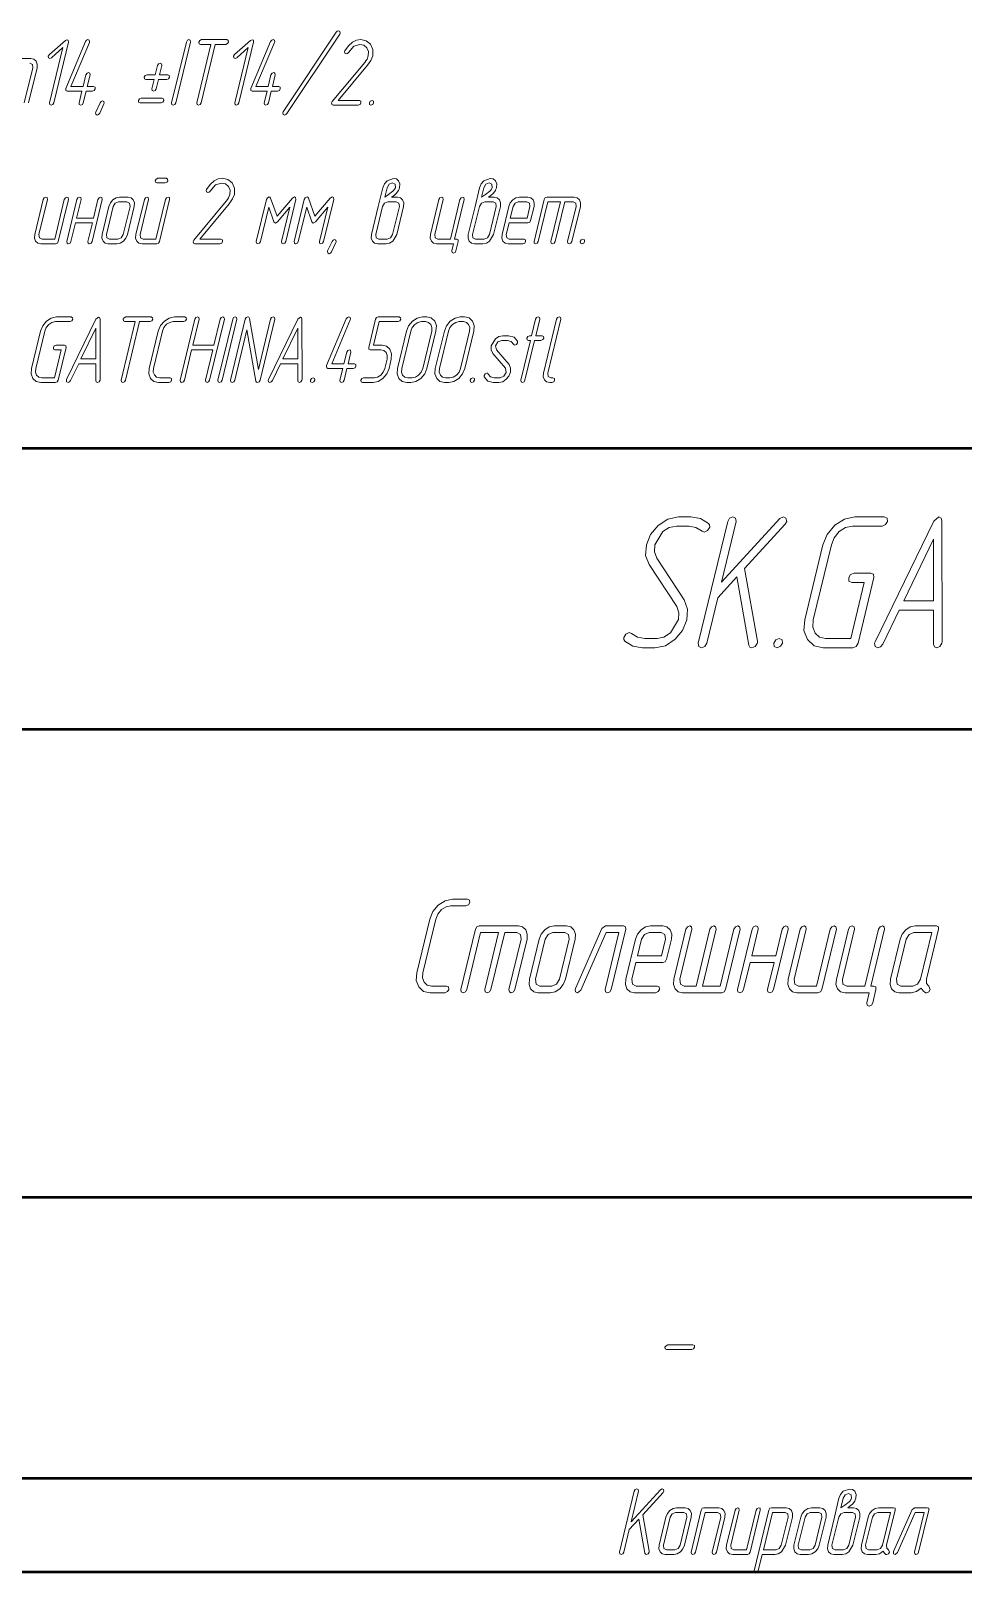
# Model space of a CAD drawing. Extents: x 0 to 420, y 0 to 297.
# Drawn here: x 295.6 to 345.4, y -0.1 to 82.3 of the extents above; entities that cross this region are included whole.
import ezdxf

# ---------------------------------------------------------------- set-up
doc = ezdxf.new("R2010")
doc.units = 0

msp = doc.modelspace()

# ---------------------------------------------------------------- linework, layer by layer
at = {"color": 7, "lineweight": 50}
for p, q in [((230, 60), (415, 60)), ((295, 45), (415, 45)), ((295, 20), (415, 20)), ((20, 5), (415, 5)), ((230, 5), (415, 5)), ((0, 0), (420, 0))]:
    msp.add_line(p, q, dxfattribs=at)
at = {"color": 7, "lineweight": 13}
for points in [[(296.817749, 78.436401), (297.605255, 81.685669), (297.591431, 81.777771), (297.517761, 81.808472), (297.434845, 81.772652), (296.582886, 81.025581), (296.52301, 80.938591), (296.541443, 80.851601), (296.610504, 80.810669), (296.697998, 80.851601), (297.305908, 81.388885), (296.592102, 78.436401), (296.610504, 78.344292), (296.679596, 78.313591), (296.76709, 78.344292)], [(298.604584, 79.311401), (298.756561, 79.940781), (298.742737, 80.03289), (298.678284, 80.063591), (298.590759, 80.027771), (298.530914, 79.940781), (298.378937, 79.311401), (297.729584, 79.311401), (298.719727, 81.66008), (298.728943, 81.690781), (298.715118, 81.777771), (298.641418, 81.813591), (298.567749, 81.78801), (298.512482, 81.71125), (297.457886, 79.214172), (297.453278, 79.183472), (297.462494, 79.096489), (297.531555, 79.060669), (298.319061, 79.060669), (298.167084, 78.436401), (298.180908, 78.344292), (298.254578, 78.313591), (298.342102, 78.344292), (298.392761, 78.436401), (298.544739, 79.060669), (298.885498, 79.060669), (298.977631, 79.101601), (299.028259, 79.188591), (299.019073, 79.275581), (298.945374, 79.311401)], [(303.338806, 78.436401), (304.126312, 81.685669), (304.10788, 81.777771), (304.038818, 81.813591), (303.951294, 81.777771), (303.900635, 81.685669), (303.113159, 78.436401), (303.126953, 78.344292), (303.196045, 78.313591), (303.288147, 78.344292)], [(305.213165, 81.562859), (304.457886, 78.436401), (304.476318, 78.344292), (304.54541, 78.313591), (304.632874, 78.344292), (304.683533, 78.436401), (305.438812, 81.562859), (306.005249, 81.562859), (306.097351, 81.603798), (306.14801, 81.685669), (306.138794, 81.772652), (306.065125, 81.813591), (304.711182, 81.813591), (304.61908, 81.772652), (304.573029, 81.685669), (304.577637, 81.598679), (304.651306, 81.562859)], [(306.705261, 78.436401), (307.492767, 81.685669), (307.478943, 81.777771), (307.405273, 81.808472), (307.322357, 81.772652), (306.470398, 81.025581), (306.410522, 80.938591), (306.428955, 80.851601), (306.498016, 80.810669), (306.58551, 80.851601), (307.19342, 81.388885), (306.479614, 78.436401), (306.498016, 78.344292), (306.567108, 78.313591), (306.654602, 78.344292)], [(308.492096, 79.311401), (308.644073, 79.940781), (308.630249, 80.03289), (308.565796, 80.063591), (308.478271, 80.027771), (308.418427, 79.940781), (308.266449, 79.311401), (307.617096, 79.311401), (308.607239, 81.66008), (308.616455, 81.690781), (308.602631, 81.777771), (308.528931, 81.813591), (308.455261, 81.78801), (308.399994, 81.71125), (307.345398, 79.214172), (307.34079, 79.183472), (307.350006, 79.096489), (307.419067, 79.060669), (308.206573, 79.060669), (308.054596, 78.436401), (308.06842, 78.344292), (308.14209, 78.313591), (308.229614, 78.344292), (308.280273, 78.436401), (308.432251, 79.060669), (308.77301, 79.060669), (308.865143, 79.101601), (308.915771, 79.188591), (308.906586, 79.275581), (308.832886, 79.311401)], [(312.088806, 82.110374), (312.111847, 82.166664), (312.093414, 82.253647), (312.024353, 82.284348), (311.959869, 82.263885), (311.904602, 82.212715), (309.076965, 77.965637), (309.053955, 77.909348), (309.063171, 77.822365), (309.136841, 77.786545), (309.210541, 77.812126), (309.256592, 77.863297)], [(313.078949, 78.313591), (313.175659, 78.35453), (313.22171, 78.436401), (313.212494, 78.528503), (313.138824, 78.564323), (312.00592, 78.564323), (313.580933, 80.447365), (313.75592, 80.708328), (313.852631, 80.953941), (313.866455, 81.286545), (313.73291, 81.567978), (313.502625, 81.75219), (313.217102, 81.813591), (312.986847, 81.777771), (312.774994, 81.67543), (312.553955, 81.486107), (312.369751, 81.220024), (312.351318, 81.173973), (312.365112, 81.086983), (312.438812, 81.051163), (312.507904, 81.076752), (312.558533, 81.133034), (312.844086, 81.460518), (313.166443, 81.557739), (313.378296, 81.511688), (313.53949, 81.383766), (313.626984, 81.184204), (313.617767, 80.953941), (313.548676, 80.76973), (313.493408, 80.682739), (313.424347, 80.585518), (311.688171, 78.508034), (311.655914, 78.446632), (311.665131, 78.35453), (311.734192, 78.313591)], [(302.463806, 79.935669), (302.583557, 80.437126), (302.569733, 80.529236), (302.500641, 80.559937), (302.413147, 80.529236), (302.35788, 80.437126), (302.238159, 79.935669), (301.786835, 79.935669), (301.694733, 79.89473), (301.648682, 79.812859), (301.65329, 79.720757), (301.726959, 79.690056), (302.178284, 79.690056), (302.058533, 79.188591), (302.067749, 79.09137), (302.136841, 79.060669), (302.228943, 79.09137), (302.28421, 79.188591), (302.403931, 79.690056), (302.850647, 79.690056), (302.947357, 79.725868), (302.998016, 79.812859), (302.984192, 79.899849), (302.910522, 79.935669)], [(299.516449, 78.421043), (299.498016, 78.502922), (299.424316, 78.538734), (299.350647, 78.513153), (299.29538, 78.441513), (299.060516, 77.945168), (299.046692, 77.909348), (299.065125, 77.827477), (299.134216, 77.786545), (299.207886, 77.812126), (299.267761, 77.888885), (299.498016, 78.380112)], [(302.546692, 78.436401), (302.64801, 78.477333), (302.694061, 78.564323), (302.684875, 78.651314), (302.611176, 78.687126), (301.487488, 78.687126), (301.390778, 78.646194), (301.344727, 78.564323), (301.349335, 78.472214), (301.423035, 78.436401)], [(313.815796, 78.564323), (313.723694, 78.523384), (313.673035, 78.436401), (313.682251, 78.349411), (313.75592, 78.313591), (313.852631, 78.35453), (313.898682, 78.436401), (313.889465, 78.528503)], [(302.763153, 74.159355), (302.855286, 74.200294), (302.905914, 74.282166), (302.89209, 74.369148), (302.823029, 74.410088), (302.376312, 74.410088), (302.28421, 74.369148), (302.238159, 74.282166), (302.242767, 74.195175), (302.316467, 74.159355)], [(305.6875, 70.910088), (305.78421, 70.951027), (305.830261, 71.032898), (305.821045, 71.125), (305.747375, 71.16082), (304.614471, 71.16082), (306.189484, 73.043861), (306.364471, 73.304825), (306.461182, 73.550438), (306.475006, 73.883041), (306.341461, 74.164474), (306.111206, 74.348686), (305.825653, 74.410088), (305.595398, 74.374268), (305.383545, 74.271927), (305.162506, 74.082603), (304.978302, 73.816521), (304.959869, 73.77047), (304.973694, 73.683479), (305.047363, 73.647659), (305.116455, 73.673248), (305.167114, 73.72953), (305.452637, 74.057014), (305.774994, 74.154236), (305.986847, 74.108185), (306.148041, 73.980263), (306.235535, 73.780701), (306.226318, 73.550438), (306.157227, 73.366226), (306.10199, 73.279236), (306.032898, 73.182014), (304.296722, 71.10453), (304.264465, 71.043129), (304.273682, 70.951027), (304.342773, 70.910088)], [(314.861206, 73.407166), (314.990143, 73.499268), (315.114502, 73.596489), (315.234222, 73.760231), (315.261841, 73.82164), (315.28949, 73.908623), (315.303314, 74.118423), (315.238831, 74.282166), (315.11908, 74.374268), (314.957916, 74.404968), (314.621735, 74.282166), (314.474365, 74.118423), (314.391479, 73.908623), (314.151978, 72.91082), (313.788177, 71.411552), (313.774353, 71.217102), (313.838837, 71.058479), (313.953979, 70.945908), (314.119751, 70.910088), (314.566467, 70.910088), (314.750671, 70.945908), (314.925659, 71.058479), (315.137512, 71.411552), (315.501343, 72.91082), (315.510559, 73.100143), (315.450684, 73.263885), (315.330933, 73.371346), (315.169739, 73.407166)], [(314.497375, 73.407166), (314.617126, 73.908623), (314.727661, 74.092834), (314.898041, 74.159355), (315.04541, 74.092834), (315.063843, 73.908623), (315.0224, 73.82164), (314.971741, 73.755119), (314.934875, 73.724419), (314.700012, 73.540207)], [(320.032898, 73.407166), (320.161865, 73.499268), (320.286194, 73.596489), (320.405945, 73.760231), (320.433563, 73.82164), (320.461212, 73.908623), (320.475037, 74.118423), (320.410553, 74.282166), (320.290802, 74.374268), (320.129639, 74.404968), (319.793457, 74.282166), (319.646057, 74.118423), (319.563171, 73.908623), (319.3237, 72.91082), (318.9599, 71.411552), (318.946075, 71.217102), (319.010559, 71.058479), (319.125671, 70.945908), (319.291473, 70.910088), (319.73819, 70.910088), (319.922394, 70.945908), (320.097382, 71.058479), (320.309235, 71.411552), (320.673035, 72.91082), (320.682251, 73.100143), (320.622375, 73.263885), (320.502655, 73.371346), (320.341461, 73.407166)], [(319.669098, 73.407166), (319.788818, 73.908623), (319.899353, 74.092834), (320.069763, 74.159355), (320.217133, 74.092834), (320.235535, 73.908623), (320.194092, 73.82164), (320.143433, 73.755119), (320.106598, 73.724419), (319.871735, 73.540207)], [(297.057251, 71.032898), (297.600647, 73.284355), (297.586853, 73.376465), (297.517761, 73.407166), (297.434875, 73.371346), (297.375, 73.284355), (296.863831, 71.16082), (296.186829, 71.16082), (296.048676, 71.232452), (296.025665, 71.411552), (296.47699, 73.284355), (296.463165, 73.376465), (296.394073, 73.407166), (296.30658, 73.371346), (296.251312, 73.284355), (295.799988, 71.411552), (295.786194, 71.21199), (295.846069, 71.05336), (295.961182, 70.940788), (296.126984, 70.910088), (296.91449, 70.910088), (297.006592, 70.940788)], [(298.936188, 72.286552), (298.038147, 72.286552), (298.277649, 73.284355), (298.263824, 73.376465), (298.194733, 73.407166), (298.107239, 73.371346), (298.051971, 73.284355), (297.508545, 71.032898), (297.522369, 70.940788), (297.591431, 70.910088), (297.683563, 70.940788), (297.734222, 71.032898), (297.978271, 72.03582), (298.876312, 72.03582), (298.632233, 71.032898), (298.646057, 70.940788), (298.715149, 70.910088), (298.807251, 70.940788), (298.85791, 71.032898), (299.401306, 73.284355), (299.387512, 73.376465), (299.31842, 73.407166), (299.235535, 73.371346), (299.175659, 73.284355)], [(300.750671, 71.411552), (301.114471, 72.91082), (301.123688, 73.100143), (301.063812, 73.263885), (300.944092, 73.371346), (300.782898, 73.407166), (300.331573, 73.407166), (300.142761, 73.371346), (299.97699, 73.258774), (299.838806, 73.095032), (299.765137, 72.91082), (299.401306, 71.411552), (299.387512, 71.21199), (299.447388, 71.05336), (299.5625, 70.940788), (299.728302, 70.910088), (300.179626, 70.910088), (300.359222, 70.940788), (300.53421, 71.05336), (300.667755, 71.21199)], [(302.459229, 71.032898), (303.002625, 73.284355), (302.988831, 73.376465), (302.919739, 73.407166), (302.836853, 73.371346), (302.776978, 73.284355), (302.265808, 71.16082), (301.593414, 71.16082), (301.450653, 71.232452), (301.427643, 71.411552), (301.878967, 73.284355), (301.865143, 73.376465), (301.796051, 73.407166), (301.708557, 73.371346), (301.65329, 73.284355), (301.201965, 71.411552), (301.188171, 71.217102), (301.252625, 71.058479), (301.367767, 70.945908), (301.533569, 70.910088), (302.316467, 70.910088), (302.408569, 70.940788)], [(309.205933, 71.032898), (309.749359, 73.284355), (309.735535, 73.376465), (309.671051, 73.412277), (309.560547, 73.355995), (308.745392, 72.388885), (308.400024, 73.355995), (308.363159, 73.396927), (308.321716, 73.412277), (308.229614, 73.371346), (308.174347, 73.284355), (307.63092, 71.032898), (307.644745, 70.940788), (307.713806, 70.910088), (307.805939, 70.940788), (307.856598, 71.032898), (308.303284, 72.869881), (308.57962, 72.08699), (308.657898, 72.01535), (308.768433, 72.08699), (309.426971, 72.869881), (308.980286, 71.032898), (308.99408, 70.940788), (309.063171, 70.910088), (309.155273, 70.940788)], [(311.227661, 71.032898), (311.771057, 73.284355), (311.757263, 73.376465), (311.69278, 73.412277), (311.582245, 73.355995), (310.76712, 72.388885), (310.421722, 73.355995), (310.384888, 73.396927), (310.343445, 73.412277), (310.251343, 73.371346), (310.196045, 73.284355), (309.652649, 71.032898), (309.666443, 70.940788), (309.735535, 70.910088), (309.827637, 70.940788), (309.878296, 71.032898), (310.325012, 72.869881), (310.601318, 72.08699), (310.679626, 72.01535), (310.790161, 72.08699), (311.4487, 72.869881), (311.001984, 71.032898), (311.015808, 70.940788), (311.084869, 70.910088), (311.177002, 70.940788)], [(318.001984, 71.155701), (317.325012, 71.155701), (317.186859, 71.232452), (317.163818, 71.406433), (317.615143, 73.284355), (317.601318, 73.376465), (317.532257, 73.407166), (317.444763, 73.371346), (317.389496, 73.284355), (316.938171, 71.406433), (316.924377, 71.21199), (316.984222, 71.05336), (317.099365, 70.940788), (317.265137, 70.910088), (318.167786, 70.910088), (318.075684, 70.536552), (318.089478, 70.439331), (318.163177, 70.408623), (318.250671, 70.444443), (318.301331, 70.536552), (318.421082, 71.032898), (318.416473, 71.125), (318.342773, 71.155701), (318.227661, 71.155701), (318.738831, 73.284355), (318.725037, 73.376465), (318.660553, 73.407166), (318.573059, 73.371346), (318.513184, 73.284355)], [(321.138184, 72.03582), (322.146729, 72.03582), (322.238831, 72.066521), (322.28949, 72.158623), (322.473694, 72.91082), (322.48291, 73.100143), (322.423035, 73.263885), (322.303314, 73.371346), (322.14212, 73.407166), (321.690796, 73.407166), (321.502014, 73.371346), (321.336212, 73.258774), (321.198059, 73.095032), (321.124359, 72.91082), (320.760559, 71.411552), (320.746735, 71.21199), (320.80661, 71.05336), (320.921722, 70.940788), (321.087524, 70.910088), (321.875031, 70.910088), (321.971741, 70.951027), (322.017792, 71.032898), (322.008575, 71.125), (321.934875, 71.16082), (321.1474, 71.16082), (321.009216, 71.232452), (320.986206, 71.411552)], [(323.882935, 73.156433), (323.367126, 71.032898), (323.380951, 70.940788), (323.45462, 70.910088), (323.542114, 70.940788), (323.592773, 71.032898), (324.108582, 73.156433), (324.559875, 73.156433), (324.698059, 73.084793), (324.721069, 72.91082), (324.265137, 71.032898), (324.283569, 70.940788), (324.352661, 70.910088), (324.440155, 70.940788), (324.490814, 71.032898), (324.946716, 72.91082), (324.955933, 73.100143), (324.900696, 73.263885), (324.780945, 73.371346), (324.619751, 73.407166), (323.155273, 73.407166), (323.063171, 73.376465), (323.012512, 73.284355), (322.469116, 71.032898), (322.48291, 70.940788), (322.552002, 70.910088), (322.644104, 70.940788), (322.694763, 71.032898), (323.210541, 73.156433)], [(300.524994, 71.411552), (300.419067, 71.232452), (300.239471, 71.16082), (299.788147, 71.16082), (299.649994, 71.232452), (299.626984, 71.411552), (299.990784, 72.91082), (300.09671, 73.084793), (300.271729, 73.156433), (300.723022, 73.156433), (300.865784, 73.084793), (300.888824, 72.91082)], [(314.911865, 71.411552), (314.805939, 71.232452), (314.626343, 71.16082), (314.179626, 71.16082), (314.036865, 71.232452), (314.013824, 71.411552), (314.377655, 72.91082), (314.483582, 73.084793), (314.663177, 73.156433), (315.109894, 73.156433), (315.252655, 73.084793), (315.275665, 72.91082)], [(320.083557, 71.411552), (319.977661, 71.232452), (319.798035, 71.16082), (319.351318, 71.16082), (319.208557, 71.232452), (319.185547, 71.411552), (319.549377, 72.91082), (319.655273, 73.084793), (319.8349, 73.156433), (320.281616, 73.156433), (320.424377, 73.084793), (320.447388, 72.91082)], [(321.198059, 72.286552), (321.350037, 72.91082), (321.455933, 73.084793), (321.630951, 73.156433), (322.082275, 73.156433), (322.225037, 73.084793), (322.248047, 72.91082), (322.096069, 72.286552)], [(311.900024, 71.01754), (311.881592, 71.099419), (311.807922, 71.135231), (311.734222, 71.10965), (311.678955, 71.03801), (311.444092, 70.541664), (311.430267, 70.505844), (311.4487, 70.423973), (311.517761, 70.383041), (311.591461, 70.408623), (311.651337, 70.485382), (311.881592, 70.976608)], [(325.0849, 71.16082), (324.992798, 71.119881), (324.942139, 71.032898), (324.951355, 70.945908), (325.025024, 70.910088), (325.121735, 70.951027), (325.167786, 71.032898), (325.158569, 71.125)], [(297.048035, 63.629383), (297.47171, 65.379387), (297.462494, 65.471489), (297.388824, 65.50219), (296.942108, 65.50219), (296.845398, 65.461258), (296.799347, 65.379387), (296.803955, 65.287277), (296.877625, 65.251457), (297.213806, 65.251457), (296.854614, 63.757309), (296.177643, 63.757309), (296.016449, 63.78801), (295.901306, 63.900581), (295.836853, 64.059212), (295.850647, 64.253654), (296.334229, 66.254387), (296.407898, 66.44371), (296.546051, 66.607452), (296.716461, 66.714912), (296.900665, 66.755844), (297.688171, 66.755844), (297.784882, 66.796783), (297.835541, 66.878654), (297.821716, 66.965637), (297.748047, 67.006577), (296.960541, 67.006577), (296.684204, 66.945175), (296.426331, 66.781433), (296.223694, 66.53582), (296.108551, 66.254387), (295.625, 64.253654), (295.60199, 63.967102), (295.6987, 63.726604), (295.873688, 63.557747), (296.117767, 63.506577), (296.905273, 63.506577), (296.997375, 63.537277)], [(298.148682, 64.509499), (298.157898, 64.509499), (299.055939, 64.509499), (299.065125, 64.509499), (299.065125, 63.603798), (299.088165, 63.532162), (299.148041, 63.506577), (299.235535, 63.542397), (299.286194, 63.629383), (299.29541, 63.665203), (299.286194, 66.888885), (299.263184, 66.970757), (299.203308, 67.001457), (299.069763, 66.888885), (297.503967, 63.665203), (297.490143, 63.629383), (297.503967, 63.542397), (297.577637, 63.506577), (297.651306, 63.532162), (297.706604, 63.603798)], [(301.169739, 66.755844), (300.41449, 63.629383), (300.432892, 63.537277), (300.501984, 63.506577), (300.589478, 63.537277), (300.640137, 63.629383), (301.395386, 66.755844), (301.961853, 66.755844), (302.053955, 66.796783), (302.104614, 66.878654), (302.095398, 66.965637), (302.021729, 67.006577), (300.667786, 67.006577), (300.575684, 66.965637), (300.529602, 66.878654), (300.53421, 66.791664), (300.60791, 66.755844)], [(302.970398, 63.506577), (303.067108, 63.547512), (303.113159, 63.629383), (303.103943, 63.721489), (303.030273, 63.757309), (302.473022, 63.757309), (302.307251, 63.793125), (302.1875, 63.905701), (302.127625, 64.064323), (302.141449, 64.253654), (302.625, 66.254387), (302.703308, 66.44883), (302.841461, 66.612572), (303.011841, 66.714912), (303.196045, 66.755844), (303.753296, 66.755844), (303.850006, 66.796783), (303.900665, 66.878654), (303.886841, 66.965637), (303.813171, 67.006577), (303.25592, 67.006577), (302.979614, 66.945175), (302.72171, 66.781433), (302.514465, 66.540932), (302.399353, 66.254387), (301.915802, 64.253654), (301.892761, 63.967102), (301.989502, 63.726604), (302.16449, 63.557747), (302.413177, 63.506577)], [(305.369751, 65.50219), (304.246063, 65.50219), (304.577637, 66.878654), (304.559204, 66.970757), (304.490143, 67.006577), (304.402649, 66.970757), (304.35199, 66.878654), (303.564484, 63.629383), (303.578308, 63.537277), (303.647369, 63.506577), (303.739502, 63.537277), (303.790161, 63.629383), (304.18158, 65.251457), (305.305267, 65.251457), (304.913818, 63.629383), (304.932251, 63.537277), (305.001343, 63.506577), (305.088837, 63.537277), (305.139496, 63.629383), (305.927002, 66.878654), (305.908569, 66.970757), (305.844086, 67.006577), (305.756592, 66.970757), (305.701324, 66.878654)], [(305.811859, 63.629383), (306.599365, 66.878654), (306.580933, 66.970757), (306.511841, 67.006577), (306.424347, 66.970757), (306.373688, 66.878654), (305.586182, 63.629383), (305.600006, 63.537277), (305.669098, 63.506577), (305.7612, 63.537277)], [(307.833557, 63.629383), (308.621063, 66.878654), (308.602661, 66.970757), (308.538177, 67.006577), (308.450684, 66.970757), (308.395416, 66.878654), (307.746063, 64.197365), (307.26712, 66.929825), (307.234894, 66.991226), (307.184235, 67.006577), (307.096741, 66.970757), (307.046082, 66.878654), (306.258575, 63.629383), (306.2724, 63.537277), (306.341461, 63.506577), (306.433563, 63.537277), (306.484222, 63.629383), (307.133575, 66.310669), (307.612518, 63.578213), (307.644745, 63.521927), (307.695404, 63.506577), (307.782898, 63.537277)], [(308.934235, 64.509499), (308.943451, 64.509499), (309.841461, 64.509499), (309.850677, 64.509499), (309.850677, 63.603798), (309.873718, 63.532162), (309.933563, 63.506577), (310.021057, 63.542397), (310.071716, 63.629383), (310.080933, 63.665203), (310.071716, 66.888885), (310.048706, 66.970757), (309.988831, 67.001457), (309.855286, 66.888885), (308.28949, 63.665203), (308.275696, 63.629383), (308.28949, 63.542397), (308.363159, 63.506577), (308.436859, 63.532162), (308.492126, 63.603798)], [(312.535553, 64.504387), (312.687531, 65.133766), (312.673706, 65.225876), (312.609222, 65.256577), (312.521729, 65.220757), (312.461853, 65.133766), (312.309875, 64.504387), (311.660553, 64.504387), (312.650696, 66.853065), (312.659882, 66.883766), (312.646057, 66.970757), (312.572388, 67.006577), (312.498718, 66.980995), (312.443451, 66.904236), (311.388855, 64.407158), (311.384216, 64.376457), (311.393433, 64.289474), (311.462524, 64.253654), (312.250031, 64.253654), (312.098053, 63.629383), (312.111877, 63.537277), (312.185547, 63.506577), (312.273041, 63.537277), (312.3237, 63.629383), (312.475677, 64.253654), (312.816467, 64.253654), (312.908569, 64.294586), (312.959229, 64.381577), (312.950012, 64.468567), (312.876343, 64.504387)], [(314.723053, 64.253654), (314.842773, 64.755112), (314.861206, 65.041664), (314.773712, 65.282158), (314.594116, 65.445908), (314.354614, 65.50219), (313.90332, 65.50219), (314.202637, 66.755844), (315.211212, 66.755844), (315.307922, 66.796783), (315.358582, 66.878654), (315.344757, 66.965637), (315.271088, 67.006577), (314.1474, 67.006577), (314.055298, 66.970757), (314.009216, 66.878654), (313.645416, 65.379387), (313.650024, 65.282158), (313.723694, 65.251457), (314.290161, 65.251457), (314.451355, 65.215637), (314.575684, 65.108185), (314.630951, 64.944443), (314.617126, 64.755112), (314.497375, 64.253654), (314.419098, 64.059212), (314.285553, 63.900581), (314.110535, 63.78801), (313.930939, 63.757309), (313.364502, 63.757309), (313.2724, 63.716373), (313.221741, 63.629383), (313.230957, 63.542397), (313.304626, 63.506577), (313.871094, 63.506577), (314.138184, 63.557747), (314.400696, 63.726604), (314.603302, 63.967102)], [(316.749359, 64.253654), (317.23291, 66.254387), (317.251343, 66.540932), (317.163849, 66.786545), (316.979614, 66.950287), (316.735535, 67.006577), (316.509888, 67.006577), (316.233582, 66.945175), (315.975677, 66.781433), (315.773041, 66.53582), (315.657928, 66.254387), (315.174377, 64.253654), (315.151337, 63.967102), (315.248047, 63.726604), (315.423035, 63.557747), (315.667114, 63.506577), (315.892792, 63.506577), (316.16449, 63.557747), (316.427002, 63.726604), (316.629639, 63.967102)], [(316.523712, 64.253654), (316.440796, 64.054092), (316.307251, 63.900581), (316.132263, 63.78801), (315.952667, 63.757309), (315.72699, 63.757309), (315.565796, 63.78801), (315.450684, 63.900581), (315.3862, 64.059212), (315.400024, 64.253654), (315.883575, 66.254387), (315.957275, 66.44371), (316.095428, 66.607452), (316.265808, 66.714912), (316.450012, 66.755844), (316.67569, 66.755844), (316.836853, 66.714912), (316.956604, 66.607452), (317.016479, 66.44371), (317.007263, 66.254387)], [(318.771088, 64.253654), (319.254639, 66.254387), (319.273071, 66.540932), (319.185547, 66.786545), (319.001343, 66.950287), (318.757263, 67.006577), (318.531616, 67.006577), (318.25528, 66.945175), (317.997406, 66.781433), (317.794769, 66.53582), (317.679626, 66.254387), (317.196075, 64.253654), (317.173065, 63.967102), (317.269775, 63.726604), (317.444763, 63.557747), (317.688843, 63.506577), (317.91449, 63.506577), (318.186218, 63.557747), (318.44873, 63.726604), (318.651337, 63.967102)], [(318.54541, 64.253654), (318.462524, 64.054092), (318.328979, 63.900581), (318.153992, 63.78801), (317.974365, 63.757309), (317.748718, 63.757309), (317.587524, 63.78801), (317.472412, 63.900581), (317.407928, 64.059212), (317.421753, 64.253654), (317.905273, 66.254387), (317.978973, 66.44371), (318.117126, 66.607452), (318.287537, 66.714912), (318.471741, 66.755844), (318.697388, 66.755844), (318.858582, 66.714912), (318.978333, 66.607452), (319.038177, 66.44371), (319.028992, 66.254387)], [(322.561218, 66.003654), (322.773071, 66.878654), (322.759247, 66.970757), (322.690155, 67.006577), (322.602661, 66.970757), (322.552002, 66.878654), (322.340149, 66.003654), (322.229645, 66.003654), (322.137543, 65.962715), (322.086884, 65.880844), (322.096069, 65.788742), (322.169769, 65.752922), (322.280304, 65.752922), (321.764526, 63.629383), (321.77832, 63.537277), (321.847412, 63.506577), (321.939514, 63.537277), (321.985565, 63.629383), (322.501343, 65.752922), (322.842133, 65.752922), (322.938843, 65.793854), (322.984894, 65.880844), (322.975708, 65.967834), (322.902008, 66.003654)], [(323.422394, 63.506577), (323.519104, 63.547512), (323.565155, 63.629383), (323.555969, 63.721489), (323.482269, 63.757309), (323.367126, 63.757309), (323.228973, 63.828945), (323.205963, 64.008041), (323.901367, 66.878654), (323.882935, 66.970757), (323.813843, 67.006577), (323.726349, 66.970757), (323.67569, 66.878654), (322.980286, 64.008041), (322.966492, 63.813595), (323.026367, 63.654968), (323.141479, 63.542397), (323.307281, 63.506577)], [(299.065125, 64.760231), (298.268433, 64.760231), (299.060547, 66.402779)], [(309.850677, 64.760231), (309.053955, 64.760231), (309.846069, 66.402779)], [(321.5849, 65.706871), (321.400696, 65.926895), (321.110565, 66.003654), (320.802002, 66.003654), (320.594788, 65.957603), (320.405945, 65.839912), (320.184906, 65.461258), (320.17569, 65.241226), (320.263184, 65.051895), (320.940155, 64.263885), (320.981628, 64.043854), (320.861877, 63.844296), (320.654633, 63.757309), (320.346069, 63.757309), (320.148071, 63.808475), (320.02832, 63.956867), (319.996094, 63.997803), (319.950043, 64.008041), (319.85791, 63.972221), (319.807251, 63.885231), (319.802673, 63.844296), (319.81189, 63.808475), (319.996094, 63.583332), (320.286224, 63.506577), (320.594788, 63.506577), (320.797394, 63.547512), (320.986206, 63.675438), (321.12439, 63.844296), (321.207275, 64.048973), (321.216492, 64.269005), (321.133575, 64.463448), (320.456604, 65.246346), (320.415161, 65.46637), (320.530304, 65.671051), (320.742126, 65.752922), (321.05069, 65.752922), (321.24411, 65.701752), (321.368469, 65.55336), (321.400696, 65.512421), (321.446747, 65.50219), (321.529633, 65.53801), (321.589508, 65.625), (321.594116, 65.665932)], [(310.67041, 63.757309), (310.578308, 63.716373), (310.527649, 63.629383), (310.536865, 63.542397), (310.610535, 63.506577), (310.707245, 63.547512), (310.753296, 63.629383), (310.74408, 63.721489)], [(319.208588, 63.757309), (319.116486, 63.716373), (319.065826, 63.629383), (319.075012, 63.542397), (319.148712, 63.506577), (319.245422, 63.547512), (319.291473, 63.629383), (319.282257, 63.721489)], [(331.794067, 55.97953), (331.361176, 56.245613), (330.854584, 56.337719), (330.191437, 56.337719), (329.611176, 56.214912), (329.095398, 55.866959), (328.699341, 55.385963), (328.478271, 54.833332), (328.43222, 54.27047), (328.616425, 53.77924), (330.099335, 51.548244), (330.209869, 51.210526), (330.18222, 50.842106), (329.758545, 50.135963), (329.399323, 49.91082), (329.040131, 49.83918), (328.386169, 49.83918), (327.999329, 49.900585), (327.676971, 50.105263), (327.55722, 50.146198), (327.382233, 50.064327), (327.271698, 49.89035), (327.271698, 49.777779), (327.326965, 49.695908), (327.741425, 49.41959), (328.266449, 49.337719), (328.92038, 49.337719), (329.491425, 49.450291), (330.016449, 49.798244), (330.40329, 50.269005), (330.633545, 50.831871), (330.67038, 51.394737), (330.495392, 51.896198), (329.021698, 54.127193), (328.901978, 54.454678), (328.929596, 54.833332), (329.353271, 55.539474), (329.684845, 55.754387), (330.071686, 55.836258), (330.734863, 55.836258), (331.121704, 55.764618), (331.444061, 55.55994), (331.563812, 55.519005), (331.7388, 55.600876), (331.858551, 55.774853), (331.849335, 55.897659)], [(332.282227, 52.00877), (333.29538, 53.124268), (333.949341, 49.480995), (334.004608, 49.36842), (334.105896, 49.337719), (334.280914, 49.409355), (334.391449, 49.573097), (334.400635, 49.624268), (334.400635, 49.695908), (333.709869, 53.574562), (335.883545, 55.938595), (335.975647, 56.081871), (335.929596, 56.266083), (335.791443, 56.337719), (335.598022, 56.235378), (332.484863, 52.837719), (333.267761, 56.081871), (333.230896, 56.266083), (333.092743, 56.337719), (332.917755, 56.266083), (332.816437, 56.081871), (331.241425, 49.583332), (331.269073, 49.399124), (331.407227, 49.337719), (331.591431, 49.399124), (331.692749, 49.583332)], [(339.779602, 49.583332), (340.626953, 53.083332), (340.608551, 53.267544), (340.461182, 53.328949), (339.567749, 53.328949), (339.374329, 53.247074), (339.282227, 53.083332), (339.291443, 52.899124), (339.438812, 52.827484), (340.111176, 52.827484), (339.392761, 49.83918), (338.038818, 49.83918), (337.716431, 49.900585), (337.486176, 50.125732), (337.357239, 50.442982), (337.384857, 50.831871), (338.351959, 54.833332), (338.499329, 55.211987), (338.775635, 55.539474), (339.116425, 55.754387), (339.484863, 55.836258), (341.059845, 55.836258), (341.253265, 55.918129), (341.354584, 56.081871), (341.326965, 56.255848), (341.179596, 56.337719), (339.604584, 56.337719), (339.051971, 56.214912), (338.536163, 55.887428), (338.13092, 55.396198), (337.900635, 54.833332), (336.933533, 50.831871), (336.887482, 50.25877), (337.080902, 49.777779), (337.430908, 49.44006), (337.919067, 49.337719), (339.49408, 49.337719), (339.678284, 49.399124)], [(341.980896, 51.343567), (341.999329, 51.343567), (343.79538, 51.343567), (343.813812, 51.343567), (343.813812, 49.532162), (343.859863, 49.388889), (343.979584, 49.337719), (344.154602, 49.409355), (344.25592, 49.583332), (344.274323, 49.654972), (344.25592, 56.102341), (344.209869, 56.266083), (344.090118, 56.327484), (343.823029, 56.102341), (340.691437, 49.654972), (340.663818, 49.583332), (340.691437, 49.409355), (340.838806, 49.337719), (340.986176, 49.388889), (341.09671, 49.532162)], [(343.813812, 51.845028), (342.220398, 51.845028), (343.804596, 55.130116)], [(335.570374, 49.83918), (335.386169, 49.757309), (335.284851, 49.583332), (335.303284, 49.409355), (335.450653, 49.337719), (335.644073, 49.41959), (335.736176, 49.583332), (335.717743, 49.767544)], [(317.710938, 30.917192), (317.849091, 30.975672), (317.914856, 31.09263), (317.901703, 31.224211), (317.796448, 31.275379), (317.000397, 31.275379), (316.76355, 31.32655), (316.592499, 31.487368), (316.506989, 31.713976), (316.526703, 31.984444), (317.217499, 34.842632), (317.329346, 35.120407), (317.526703, 35.354328), (317.770142, 35.500526), (318.033295, 35.559006), (318.829346, 35.559006), (318.967499, 35.617485), (319.039856, 35.734444), (319.020142, 35.858711), (318.914856, 35.917191), (318.118805, 35.917191), (317.724091, 35.829472), (317.355652, 35.595554), (317.059601, 35.251987), (316.895142, 34.842632), (316.204346, 31.984444), (316.171448, 31.575087), (316.309601, 31.23152), (316.559601, 30.990292), (316.914856, 30.917192)], [(320.579346, 34.126255), (319.842499, 31.09263), (319.862244, 30.961052), (319.967499, 30.917192), (320.092499, 30.961052), (320.164856, 31.09263), (320.901703, 34.126255), (321.546448, 34.126255), (321.743805, 34.023918), (321.776703, 33.775379), (321.125397, 31.09263), (321.151703, 30.961052), (321.250397, 30.917192), (321.375397, 30.961052), (321.447754, 31.09263), (322.099091, 33.775379), (322.112244, 34.045849), (322.033295, 34.279766), (321.862244, 34.433273), (321.631989, 34.484444), (319.539856, 34.484444), (319.408295, 34.440582), (319.335938, 34.309006), (318.559601, 31.09263), (318.579346, 30.961052), (318.67804, 30.917192), (318.809601, 30.961052), (318.881989, 31.09263), (319.618805, 34.126255)], [(324.151703, 31.633566), (324.671448, 33.775379), (324.684601, 34.045849), (324.599091, 34.279766), (324.42804, 34.433273), (324.197754, 34.484444), (323.55304, 34.484444), (323.283295, 34.433273), (323.046448, 34.272457), (322.849091, 34.038536), (322.743805, 33.775379), (322.224091, 31.633566), (322.204346, 31.348478), (322.289856, 31.12187), (322.454346, 30.961052), (322.691193, 30.917192), (323.335938, 30.917192), (323.592499, 30.961052), (323.842499, 31.12187), (324.033295, 31.348478)], [(323.829346, 31.633566), (323.67804, 31.377718), (323.421448, 31.275379), (322.776703, 31.275379), (322.579346, 31.377718), (322.546448, 31.633566), (323.066193, 33.775379), (323.217499, 34.023918), (323.467499, 34.126255), (324.112244, 34.126255), (324.316193, 34.023918), (324.349091, 33.775379)], [(326.592499, 31.09263), (327.368805, 34.309006), (327.362244, 34.440582), (327.250397, 34.484444), (326.289856, 34.484444), (326.099091, 34.345554), (324.67804, 31.13649), (324.664856, 31.09263), (324.684601, 30.968363), (324.789856, 30.917192), (324.974091, 31.056082), (326.329346, 34.126255), (327.006989, 34.126255), (326.270142, 31.09263), (326.289856, 30.961052), (326.38855, 30.917192), (326.520142, 30.961052)], [(327.908295, 32.525379), (329.349091, 32.525379), (329.480652, 32.569241), (329.55304, 32.700817), (329.816193, 33.775379), (329.829346, 34.045849), (329.743805, 34.279766), (329.572754, 34.433273), (329.342499, 34.484444), (328.697754, 34.484444), (328.42804, 34.433273), (328.191193, 34.272457), (327.993805, 34.038536), (327.88855, 33.775379), (327.368805, 31.633566), (327.349091, 31.348478), (327.434601, 31.12187), (327.599091, 30.961052), (327.835938, 30.917192), (328.960938, 30.917192), (329.099091, 30.975672), (329.164856, 31.09263), (329.151703, 31.224211), (329.046448, 31.275379), (327.921448, 31.275379), (327.724091, 31.377718), (327.691193, 31.633566)], [(327.993805, 32.883568), (328.210938, 33.775379), (328.362244, 34.023918), (328.612244, 34.126255), (329.256989, 34.126255), (329.460938, 34.023918), (329.493805, 33.775379), (329.276703, 32.883568)], [(331.460938, 31.275379), (332.191193, 34.309006), (332.171448, 34.440582), (332.079346, 34.484444), (331.954346, 34.433273), (331.868805, 34.309006), (331.13855, 31.275379), (330.493805, 31.275379), (330.296448, 31.377718), (330.26355, 31.633566), (330.908295, 34.309006), (330.88855, 34.440582), (330.789856, 34.484444), (330.664856, 34.433273), (330.585938, 34.309006), (329.941193, 31.633566), (329.921448, 31.348478), (330.006989, 31.12187), (330.171448, 30.961052), (330.408295, 30.917192), (332.500397, 30.917192), (332.625397, 30.961052), (332.697754, 31.09263), (333.474091, 34.309006), (333.454346, 34.440582), (333.362244, 34.484444), (333.237244, 34.433273), (333.151703, 34.309006), (332.421448, 31.275379)], [(335.381989, 32.883568), (334.099091, 32.883568), (334.441193, 34.309006), (334.421448, 34.440582), (334.322754, 34.484444), (334.197754, 34.433273), (334.118805, 34.309006), (333.342499, 31.09263), (333.362244, 30.961052), (333.460938, 30.917192), (333.592499, 30.961052), (333.664856, 31.09263), (334.01355, 32.525379), (335.296448, 32.525379), (334.947754, 31.09263), (334.967499, 30.961052), (335.066193, 30.917192), (335.197754, 30.961052), (335.270142, 31.09263), (336.046448, 34.309006), (336.026703, 34.440582), (335.92804, 34.484444), (335.809601, 34.433273), (335.724091, 34.309006)], [(337.842499, 31.09263), (338.618805, 34.309006), (338.599091, 34.440582), (338.500397, 34.484444), (338.381989, 34.433273), (338.296448, 34.309006), (337.566193, 31.275379), (336.599091, 31.275379), (336.401703, 31.377718), (336.368805, 31.633566), (337.01355, 34.309006), (336.993805, 34.440582), (336.895142, 34.484444), (336.770142, 34.433273), (336.691193, 34.309006), (336.046448, 31.633566), (336.026703, 31.348478), (336.112244, 31.12187), (336.276703, 30.961052), (336.51355, 30.917192), (337.63855, 30.917192), (337.770142, 30.961052)], [(340.13855, 31.26807), (339.171448, 31.26807), (338.974091, 31.377718), (338.941193, 31.626257), (339.585938, 34.309006), (339.566193, 34.440582), (339.467499, 34.484444), (339.342499, 34.433273), (339.26355, 34.309006), (338.618805, 31.626257), (338.599091, 31.348478), (338.684601, 31.12187), (338.849091, 30.961052), (339.085938, 30.917192), (340.375397, 30.917192), (340.243805, 30.383566), (340.26355, 30.244678), (340.368805, 30.200819), (340.493805, 30.251987), (340.566193, 30.383566), (340.737244, 31.09263), (340.730652, 31.224211), (340.625397, 31.26807), (340.460938, 31.26807), (341.191193, 34.309006), (341.171448, 34.440582), (341.079346, 34.484444), (340.954346, 34.433273), (340.868805, 34.309006)], [(343.566193, 31.260759), (343.441193, 31.406958), (343.434601, 31.633566), (344.079346, 34.309006), (344.072754, 34.440582), (343.960938, 34.484444), (342.835938, 34.484444), (342.566193, 34.433273), (342.329346, 34.272457), (342.131989, 34.038536), (342.026703, 33.775379), (341.506989, 31.633566), (341.487244, 31.348478), (341.572754, 31.12187), (341.737244, 30.961052), (341.974091, 30.917192), (342.618805, 30.917192), (342.895142, 30.975672), (343.158295, 31.158421), (343.256989, 31.019531), (343.381989, 30.917192), (343.441193, 30.909882), (343.566193, 30.961052), (343.63855, 31.09263)], [(343.112244, 31.633566), (342.960938, 31.377718), (342.704346, 31.275379), (342.059601, 31.275379), (341.862244, 31.377718), (341.829346, 31.633566), (342.349091, 33.775379), (342.500397, 34.023918), (342.750397, 34.126255), (343.717499, 34.126255)], [(330.901947, 11.864697), (330.994049, 11.905633), (331.0401, 11.987504), (331.035492, 12.074492), (330.961823, 12.115428), (329.612488, 12.115428), (329.520355, 12.069375), (329.465118, 11.987504), (329.478912, 11.900516), (329.552612, 11.864697)], [(327.560181, 2.254386), (328.066772, 2.812135), (328.393738, 0.990497), (328.421356, 0.934211), (328.472015, 0.91886), (328.55954, 0.954678), (328.614777, 1.03655), (328.619385, 1.062135), (328.619385, 1.097953), (328.273987, 3.037281), (329.36084, 4.219298), (329.406891, 4.290936), (329.383881, 4.383041), (329.314789, 4.418859), (329.218079, 4.36769), (327.661499, 2.66886), (328.052948, 4.290936), (328.034515, 4.383041), (327.965454, 4.418859), (327.87796, 4.383041), (327.827301, 4.290936), (327.039795, 1.041667), (327.053619, 0.949561), (327.122681, 0.91886), (327.214783, 0.949561), (327.265442, 1.041667)], [(339.229919, 3.415936), (339.358856, 3.508041), (339.483215, 3.605263), (339.602936, 3.769006), (339.630585, 3.83041), (339.658203, 3.917398), (339.672028, 4.127193), (339.607544, 4.290936), (339.487823, 4.383041), (339.32663, 4.413743), (338.990448, 4.290936), (338.843079, 4.127193), (338.760193, 3.917398), (338.520721, 2.919591), (338.156891, 1.420322), (338.143066, 1.225877), (338.20755, 1.067252), (338.322693, 0.954678), (338.488464, 0.91886), (338.935181, 0.91886), (339.119385, 0.954678), (339.294403, 1.067252), (339.506226, 1.420322), (339.870056, 2.919591), (339.879272, 3.108918), (339.819397, 3.272661), (339.699646, 3.380117), (339.538483, 3.415936)], [(338.866089, 3.415936), (338.98584, 3.917398), (339.096375, 4.101608), (339.266754, 4.168129), (339.414124, 4.101608), (339.432556, 3.917398), (339.391113, 3.83041), (339.340454, 3.763889), (339.303589, 3.733187), (339.068726, 3.548977)], [(330.50296, 1.420322), (330.86676, 2.919591), (330.875977, 3.108918), (330.816101, 3.272661), (330.696381, 3.380117), (330.535187, 3.415936), (330.083862, 3.415936), (329.89505, 3.380117), (329.729248, 3.267544), (329.591095, 3.103801), (329.517426, 2.919591), (329.153595, 1.420322), (329.139801, 1.22076), (329.199646, 1.062135), (329.314789, 0.949561), (329.480591, 0.91886), (329.931885, 0.91886), (330.111511, 0.949561), (330.286499, 1.062135), (330.420044, 1.22076)], [(332.211487, 1.041667), (332.667419, 2.919591), (332.676636, 3.108918), (332.61676, 3.272661), (332.49704, 3.380117), (332.335846, 3.415936), (331.54834, 3.415936), (331.456238, 3.385234), (331.405579, 3.293129), (330.862152, 1.041667), (330.875977, 0.949561), (330.945038, 0.91886), (331.03717, 0.949561), (331.08783, 1.041667), (331.603607, 3.165205), (332.27597, 3.165205), (332.418732, 3.093567), (332.441772, 2.919591), (331.98584, 1.041667), (331.999664, 0.949561), (332.068726, 0.91886), (332.160828, 0.949561)], [(334.012146, 1.041667), (334.555573, 3.293129), (334.541748, 3.385234), (334.472687, 3.415936), (334.389801, 3.380117), (334.329926, 3.293129), (333.818726, 1.169591), (333.141754, 1.169591), (333.003601, 1.241228), (332.980591, 1.420322), (333.431885, 3.293129), (333.418091, 3.385234), (333.348999, 3.415936), (333.261505, 3.380117), (333.206238, 3.293129), (332.754913, 1.420322), (332.741089, 1.22076), (332.800964, 1.062135), (332.916107, 0.949561), (333.081879, 0.91886), (333.869385, 0.91886), (333.961487, 0.949561)], [(334.661499, 0.91886), (335.33847, 0.91886), (335.518066, 0.949561), (335.693085, 1.062135), (335.904907, 1.420322), (336.268738, 2.919591), (336.277954, 3.108918), (336.218079, 3.272661), (336.098328, 3.380117), (335.941772, 3.415936), (335.149658, 3.415936), (335.057556, 3.385234), (335.006897, 3.293129), (334.223999, 0.04386), (334.237823, -0.048246), (334.306885, -0.078947), (334.389801, -0.048246), (334.449646, 0.04386)], [(337.705566, 1.420322), (338.069397, 2.919591), (338.078613, 3.108918), (338.018738, 3.272661), (337.898987, 3.380117), (337.737823, 3.415936), (337.286499, 3.415936), (337.097687, 3.380117), (336.931885, 3.267544), (336.793732, 3.103801), (336.720062, 2.919591), (336.356232, 1.420322), (336.342407, 1.22076), (336.402283, 1.062135), (336.517426, 0.949561), (336.683197, 0.91886), (337.134521, 0.91886), (337.314117, 0.949561), (337.489136, 1.062135), (337.622681, 1.22076)], [(341.398987, 1.159357), (341.311493, 1.261696), (341.306885, 1.420322), (341.758209, 3.293129), (341.753601, 3.385234), (341.675323, 3.415936), (340.887817, 3.415936), (340.699005, 3.380117), (340.533203, 3.267544), (340.39505, 3.103801), (340.321381, 2.919591), (339.95755, 1.420322), (339.943726, 1.22076), (340.003601, 1.062135), (340.118744, 0.949561), (340.284515, 0.91886), (340.73584, 0.91886), (340.92926, 0.959795), (341.113464, 1.087719), (341.182556, 0.990497), (341.27005, 0.91886), (341.311493, 0.913743), (341.398987, 0.949561), (341.449646, 1.041667)], [(343.015442, 1.041667), (343.558868, 3.293129), (343.55426, 3.385234), (343.475983, 3.415936), (342.803589, 3.415936), (342.670044, 3.318713), (341.675323, 1.072369), (341.666107, 1.041667), (341.679932, 0.954678), (341.753601, 0.91886), (341.882538, 1.016082), (342.831238, 3.165205), (343.305573, 3.165205), (342.789795, 1.041667), (342.803589, 0.949561), (342.872681, 0.91886), (342.964783, 0.949561)], [(330.277283, 1.420322), (330.171356, 1.241228), (329.99176, 1.169591), (329.540436, 1.169591), (329.402283, 1.241228), (329.379272, 1.420322), (329.743073, 2.919591), (329.848999, 3.093567), (330.023987, 3.165205), (330.475311, 3.165205), (330.618073, 3.093567), (330.641113, 2.919591)], [(334.721375, 1.164474), (335.204926, 3.165205), (335.881897, 3.165205), (336.02005, 3.093567), (336.043091, 2.919591), (335.67926, 1.420322), (335.568726, 1.241228), (335.398346, 1.164474)], [(337.479919, 1.420322), (337.373993, 1.241228), (337.194397, 1.169591), (336.743073, 1.169591), (336.604919, 1.241228), (336.581879, 1.420322), (336.945709, 2.919591), (337.051636, 3.093567), (337.226624, 3.165205), (337.677948, 3.165205), (337.820709, 3.093567), (337.84375, 2.919591)], [(339.280579, 1.420322), (339.174652, 1.241228), (338.995056, 1.169591), (338.54834, 1.169591), (338.405579, 1.241228), (338.382538, 1.420322), (338.746368, 2.919591), (338.852295, 3.093567), (339.031891, 3.165205), (339.478607, 3.165205), (339.621368, 3.093567), (339.644379, 2.919591)], [(341.081238, 1.420322), (340.975311, 1.241228), (340.795715, 1.169591), (340.344391, 1.169591), (340.206238, 1.241228), (340.183197, 1.420322), (340.547028, 2.919591), (340.652954, 3.093567), (340.827942, 3.165205), (341.504913, 3.165205)]]:
    msp.add_lwpolyline(points, close=True, dxfattribs=at)
for points in [[(295.468414, 78.436401), (295.924316, 80.314323), (295.933533, 80.503647), (295.873657, 80.667389), (295.753937, 80.774849), (295.592743, 80.810669), (294.92038, 80.810669)], [(295.532898, 80.559937), (295.675659, 80.488297), (295.698669, 80.314323), (295.242737, 78.436401)]]:
    msp.add_lwpolyline(points, dxfattribs=at)

doc.saveas('drawing.dxf')
